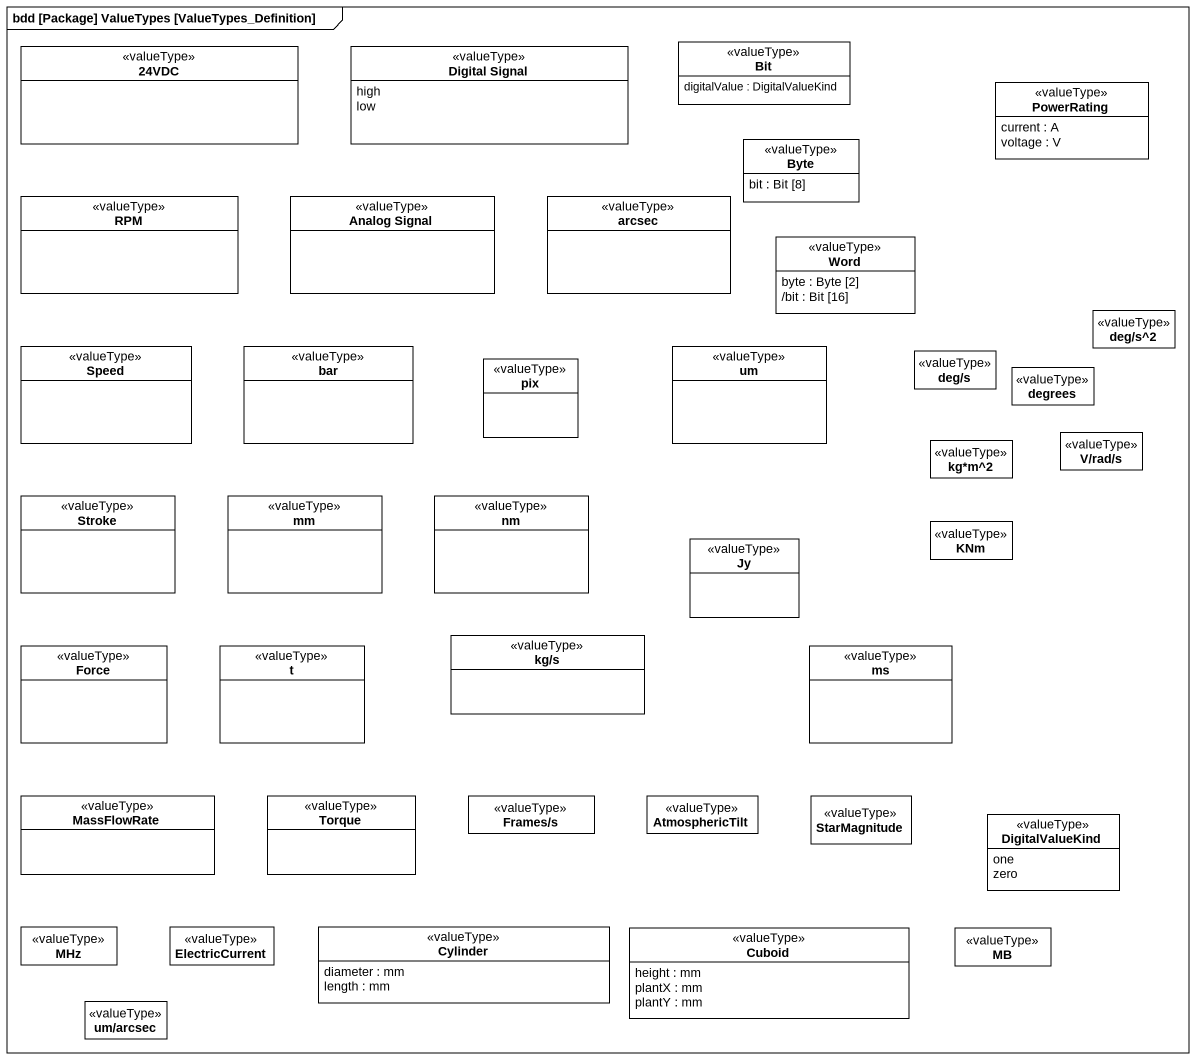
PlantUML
@startuml
mainframe bdd [Package] ValueTypes [ValueTypes_Definition]
hide circle
hide empty members
class "24VDC" as c24VDC <<valueType>>
enum "Digital Signal" as Digital_Signal <<valueType>> {
  high
  low
}
class Bit <<valueType>> {
  digitalValue : DigitalValueKind
}
class PowerRating <<valueType>> {
  current : A
  voltage : V
}
class Byte <<valueType>> {
  bit : Bit [8]
}
class RPM <<valueType>>
class "Analog Signal" as Analog_Signal <<valueType>>
class arcsec <<valueType>>
class Word <<valueType>> {
  byte : Byte [2]
  /bit : Bit [16]
}
class "deg/s^2" as deg_s_2 <<valueType>>
class Speed <<valueType>>
class bar <<valueType>>
class pix <<valueType>>
class um <<valueType>>
class "deg/s" as deg_s <<valueType>>
class degrees <<valueType>>
class "V/rad/s" as V_rad_s <<valueType>>
class "kg*m^2" as kg_m_2 <<valueType>>
class Stroke <<valueType>>
class mm <<valueType>>
class nm <<valueType>>
class Jy <<valueType>>
class KNm <<valueType>>
class Force <<valueType>>
class t <<valueType>>
class "kg/s" as kg_s <<valueType>>
class ms <<valueType>>
class MassFlowRate <<valueType>>
class Torque <<valueType>>
class "Frames/s" as Frames_s <<valueType>>
class AtmosphericTilt <<valueType>>
class StarMagnitude <<valueType>>
enum DigitalValueKind <<valueType>> {
  one
  zero
}
class MHz <<valueType>>
class ElectricCurrent <<valueType>>
class Cylinder <<valueType>> {
  diameter : mm
  length : mm
}
class Cuboid <<valueType>> {
  height : mm
  plantX : mm
  plantY : mm
}
class MB <<valueType>>
class "um/arcsec" as um_arcsec <<valueType>>
@enduml
